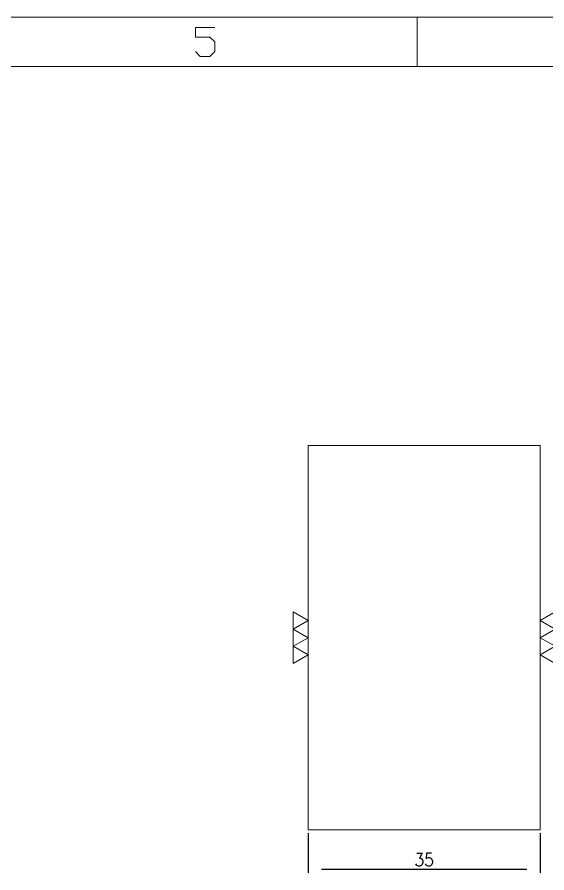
# Model space of a CAD drawing. Header units: millimetres. Extents: x 88508 to 142116, y -5268 to 20283.
# Drawn here: x 100620.9 to 100700.8, y 787.3 to 916.5 of the extents above; entities that cross this region are included whole.
import ezdxf
from ezdxf.enums import TextEntityAlignment as Align

# ---------------------------------------------------------------- set-up
doc = ezdxf.new("R2010")
doc.units = ezdxf.units.MM
doc.layers.add('DIM', color=4, linetype='Continuous')
doc.layers.add('TEXT', color=4, linetype='Continuous')
doc.styles.add('GBENOR_', font='gbenor.shx', dxfattribs={"bigfont": 'gbcbig'})
doc.styles.get("Standard").update_dxf_attribs({"font": 'txt.shx', "width": 0.85, "bigfont": 'ctxt.shx'})
doc.styles.add('TXT', font='txt.shx', dxfattribs={"width": 0.8, "bigfont": 'ctxt.shx'})
doc.dimstyles.new('T-2-WX', dxfattribs={"dimtxt": 2, "dimasz": 2, "dimexe": 0.5, "dimexo": 0.5, "dimgap": 0.5, "dimtad": 1, "dimtxsty": 'Standard', "dimblk": 'OPEN30', "dimcen": 0, "dimazin": 3, "dimtfac": 1, "dimtmove": 0, "dimatfit": 3, "dimldrblk": 'OPEN30', "dimlwd": -1, "dimlwe": -1})

# ---------------------------------------------------------------- blocks, each defined once
blk = doc.blocks.new('*D7680')
at = {"layer": 'Defpoints', "color": 0}
for p in [(100664.8, 793.78), (100699.8, 793.78), (100664.8, 787.78)]:
    blk.add_point(p, dxfattribs=at)
at = {"layer": 'DIM', "color": 0}
for p, q in [((100664.8, 793.28), (100664.8, 787.28)), ((100699.8, 793.28), (100699.8, 787.28)), ((100697.8, 787.78), (100666.8, 787.78))]:
    blk.add_line(p, q, dxfattribs=at)
at = {"layer": 'DIM', "color": 0, "lineweight": 5, "insert": (100682.3, 789.28), "char_height": 2, "attachment_point": 5}
blk.add_mtext('35', dxfattribs=at)
blk = doc.blocks.new('_Open30')
blk = doc.blocks.new('U40')
at = {"color": 254, "lineweight": 18}
for p, q in [((0, 1783.49), (2530.21, 1783.49)), ((1589.1, 1783.49), (1589.1, 1746.46)), ((37.03, 1746.46), (2493.18, 1746.46))]:
    blk.add_line(p, q, dxfattribs=at)
at = {"color": 92, "lineweight": 18}
blk.add_lwpolyline([(1423.4, 1757.73), (1427, 1754.13), (1434.19, 1754.13), (1437.79, 1757.73), (1437.79, 1764.93), (1434.19, 1768.53), (1423.4, 1768.53), (1423.4, 1775.73), (1437.79, 1775.73)], dxfattribs=at)
at = {"lineweight": 18, "style": 'GBENOR_'}
blk.add_attdef('文档路径', (2125.95, 386.89), '', height=17.76, dxfattribs=at)
at = {"lineweight": 20, "style": 'TXT'}
for tag, height, p in [('18-**-**', 16.35, (1866.64, 256.17)), ('客户名称', 16.13, (1741.09, 133.98, 0)), ('料厚:', 16.13, (1741.26, 93.16, 0))]:
    blk.add_attdef(tag, text='', height=height, dxfattribs=at).set_placement(p, align=Align.MIDDLE)
for tag, p, height in [('88888', (1850.91, 207.46), 14.86), ('材质:', (1691.18, 167.99, 0), 16.13), ('核准', (1869.36, 127.52, 0), 16.13), ('设计', (1868.77, 88.3, 0), 16.13), ('绘图', (1868.24, 49.08, 0), 16.13)]:
    blk.add_attdef(tag, p, '', height=height, dxfattribs=at)
for tag, p, height, width in [('3', (2234.72, 206.9), 15.83, 0.7), ('4', (2234.72, 167.41), 15.83, 0.7), ('核准日期', (2041.07, 124.18, 0), 16.13, 0.68), ('设计日期', (2041.07, 84.45, 0), 16.13, 0.68), ('1', (2251.89, 85.86), 14.61, 0.7), ('绘图日期', (2040.91, 46.43, 0), 16.13, 0.68), ('2', (2234.96, 49.23), 14.61, 0.7)]:
    blk.add_attdef(tag, p, '', height=height, dxfattribs=dict(at, width=width))

msp = doc.modelspace()

# ---------------------------------------------------------------- linework, layer by layer
at = {"layer": 'TEXT', "color": 2, "lineweight": 5}
msp.add_lwpolyline([(100664.797, 851.779), (100699.797, 851.779), (100699.797, 793.779), (100664.797, 793.779)], close=True, dxfattribs=at)
at = {"layer": 'TEXT', "lineweight": 5}
for points in [[(100662.547, 826.677), (100664.797, 825.377), (100662.547, 824.078), (100664.797, 822.779), (100662.547, 821.48), (100664.797, 820.181), (100662.547, 818.882), (100662.547, 826.677)], [(100702.047, 818.882), (100699.797, 820.181), (100702.047, 821.48), (100699.797, 822.779), (100702.047, 824.078), (100699.797, 825.377), (100702.047, 826.677), (100702.047, 818.882)]]:
    msp.add_lwpolyline(points, close=True, dxfattribs=at)

# ---------------------------------------------------------------- block references
at = {"lineweight": 5, "ltscale": 3, "xscale": 0.201715171644512, "yscale": 0.201715171644512, "zscale": 0.201715171644512}
msp.add_blockref('U40', (100360.681, 556.708), dxfattribs=at)

# ---------------------------------------------------------------- dimensions: what is measured, and where the dimension line sits
at = {"layer": 'DIM', "lineweight": 5}
dim = msp.add_linear_dim(base=(100664.797, 787.779), p1=(100699.797, 793.779), p2=(100664.797, 793.779), dimstyle='T-2-WX', dxfattribs=at)
dim.commit()
dim.dimension.update_dxf_attribs({"geometry": '*D7680', "text_midpoint": (100682.297, 789.279)})

doc.saveas('drawing.dxf')
